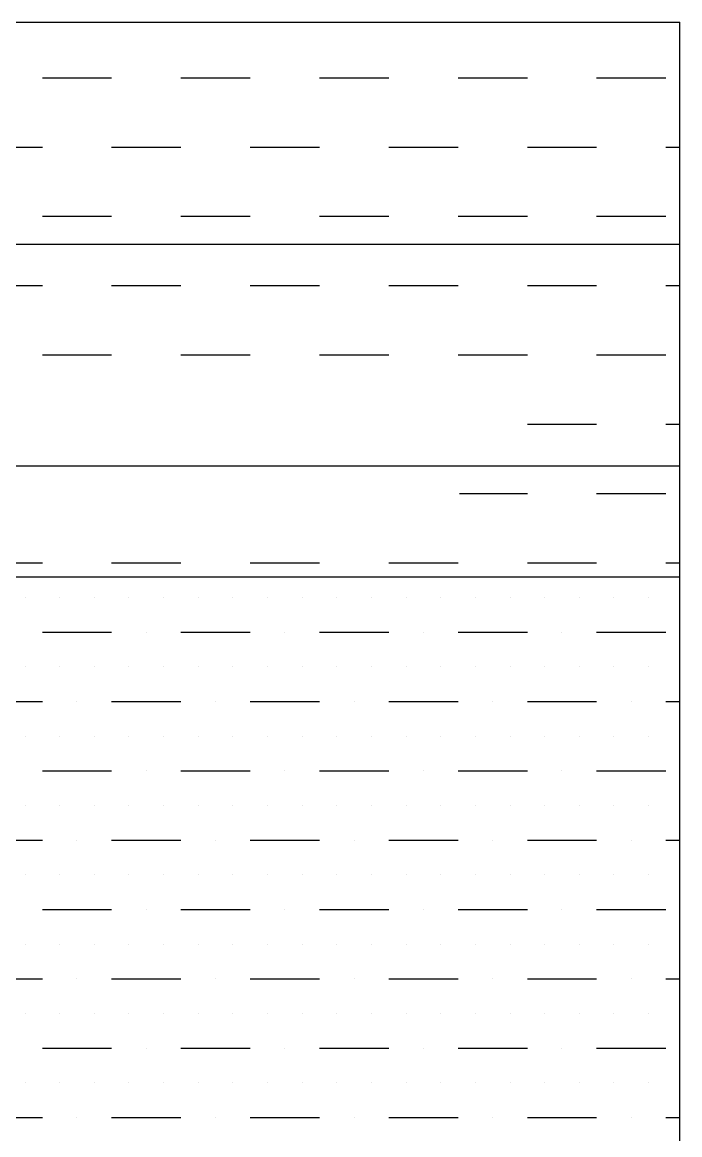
# Model space of a CAD drawing. Extents: x -1.8 to 9.8, y 0.3 to 8.8.
# Drawn here: x 4.214 to 5.4, y 6.594 to 8.6 of the extents above; entities that cross this region are included whole.
import ezdxf

# ---------------------------------------------------------------- set-up
doc = ezdxf.new("R2010")
doc.units = 0
doc.layers.get('0').update_dxf_attribs({"linetype": 'CONTINUOUS'})

# ---------------------------------------------------------------- blocks, each defined once
blk = doc.blocks.new('*X')
at = {"color": 0}
for p, q in [((4.25, 8.5), (4.375, 8.5)), ((4.5, 8.5), (4.625, 8.5)), ((4.75, 8.5), (4.875, 8.5)), ((5, 8.5), (5.125, 8.5)), ((5.25, 8.5), (5.375, 8.5)), ((4.125, 8.375), (4.25, 8.375)), ((4.375, 8.375), (4.5, 8.375)), ((4.625, 8.375), (4.75, 8.375)), ((4.875, 8.375), (5, 8.375)), ((5.125, 8.375), (5.25, 8.375)), ((5.375, 8.375), (5.4, 8.375)), ((4.25, 8.25), (4.375, 8.25)), ((4.5, 8.25), (4.625, 8.25)), ((4.75, 8.25), (4.875, 8.25)), ((5, 8.25), (5.125, 8.25)), ((5.25, 8.25), (5.375, 8.25)), ((4.125, 8.125), (4.25, 8.125)), ((4.375, 8.125), (4.5, 8.125)), ((4.625, 8.125), (4.75, 8.125)), ((4.875, 8.125), (5, 8.125)), ((5.125, 8.125), (5.25, 8.125)), ((5.375, 8.125), (5.4, 8.125)), ((4.25, 8), (4.375, 8)), ((4.5, 8), (4.625, 8)), ((4.75, 8), (4.875, 8)), ((5, 8), (5.125, 8)), ((5.25, 8), (5.375, 8)), ((5.125, 7.875), (5.25, 7.875)), ((5.375, 7.875), (5.4, 7.875)), ((5.00247, 7.75), (5.125, 7.75)), ((5.25, 7.75), (5.375, 7.75)), ((4.125, 7.625), (4.25, 7.625)), ((4.375, 7.625), (4.5, 7.625)), ((4.625, 7.625), (4.75, 7.625)), ((4.875, 7.625), (5, 7.625)), ((5.125, 7.625), (5.25, 7.625)), ((5.375, 7.625), (5.4, 7.625)), ((4.21875, 7.5625), (4.21875, 7.5625)), ((4.28125, 7.5625), (4.28125, 7.5625)), ((4.34375, 7.5625), (4.34375, 7.5625)), ((4.40625, 7.5625), (4.40625, 7.5625)), ((4.46875, 7.5625), (4.46875, 7.5625)), ((4.53125, 7.5625), (4.53125, 7.5625)), ((4.59375, 7.5625), (4.59375, 7.5625)), ((4.65625, 7.5625), (4.65625, 7.5625)), ((4.71875, 7.5625), (4.71875, 7.5625)), ((4.78125, 7.5625), (4.78125, 7.5625)), ((4.84375, 7.5625), (4.84375, 7.5625)), ((4.90625, 7.5625), (4.90625, 7.5625)), ((4.96875, 7.5625), (4.96875, 7.5625)), ((5.03125, 7.5625), (5.03125, 7.5625)), ((5.09375, 7.5625), (5.09375, 7.5625)), ((5.15625, 7.5625), (5.15625, 7.5625)), ((5.21875, 7.5625), (5.21875, 7.5625)), ((5.28125, 7.5625), (5.28125, 7.5625)), ((5.34375, 7.5625), (5.34375, 7.5625)), ((4.25, 7.5), (4.375, 7.5)), ((4.25, 7.5), (4.25, 7.5)), ((4.25, 7.5), (4.375, 7.5)), ((4.3125, 7.5), (4.3125, 7.5)), ((4.375, 7.5), (4.375, 7.5)), ((4.4375, 7.5), (4.4375, 7.5)), ((4.5, 7.5), (4.625, 7.5)), ((4.5, 7.5), (4.5, 7.5)), ((4.5, 7.5), (4.625, 7.5)), ((4.5625, 7.5), (4.5625, 7.5)), ((4.625, 7.5), (4.625, 7.5)), ((4.6875, 7.5), (4.6875, 7.5)), ((4.75, 7.5), (4.875, 7.5)), ((4.75, 7.5), (4.75, 7.5)), ((4.75, 7.5), (4.875, 7.5)), ((4.8125, 7.5), (4.8125, 7.5)), ((4.875, 7.5), (4.875, 7.5)), ((4.9375, 7.5), (4.9375, 7.5)), ((5, 7.5), (5.125, 7.5)), ((5, 7.5), (5, 7.5)), ((5, 7.5), (5.125, 7.5)), ((5.0625, 7.5), (5.0625, 7.5)), ((5.125, 7.5), (5.125, 7.5)), ((5.1875, 7.5), (5.1875, 7.5)), ((5.25, 7.5), (5.375, 7.5)), ((5.25, 7.5), (5.25, 7.5)), ((5.25, 7.5), (5.375, 7.5)), ((5.3125, 7.5), (5.3125, 7.5)), ((5.375, 7.5), (5.375, 7.5)), ((4.21875, 7.4375), (4.21875, 7.4375)), ((4.28125, 7.4375), (4.28125, 7.4375)), ((4.34375, 7.4375), (4.34375, 7.4375)), ((4.40625, 7.4375), (4.40625, 7.4375)), ((4.46875, 7.4375), (4.46875, 7.4375)), ((4.53125, 7.4375), (4.53125, 7.4375)), ((4.59375, 7.4375), (4.59375, 7.4375)), ((4.65625, 7.4375), (4.65625, 7.4375)), ((4.71875, 7.4375), (4.71875, 7.4375)), ((4.78125, 7.4375), (4.78125, 7.4375)), ((4.84375, 7.4375), (4.84375, 7.4375)), ((4.90625, 7.4375), (4.90625, 7.4375)), ((4.96875, 7.4375), (4.96875, 7.4375)), ((5.03125, 7.4375), (5.03125, 7.4375)), ((5.09375, 7.4375), (5.09375, 7.4375)), ((5.15625, 7.4375), (5.15625, 7.4375)), ((5.21875, 7.4375), (5.21875, 7.4375)), ((5.28125, 7.4375), (5.28125, 7.4375)), ((5.34375, 7.4375), (5.34375, 7.4375)), ((4.125, 7.375), (4.25, 7.375)), ((4.125, 7.375), (4.25, 7.375)), ((4.25, 7.375), (4.25, 7.375)), ((4.3125, 7.375), (4.3125, 7.375)), ((4.375, 7.375), (4.5, 7.375)), ((4.375, 7.375), (4.375, 7.375)), ((4.375, 7.375), (4.5, 7.375)), ((4.4375, 7.375), (4.4375, 7.375)), ((4.5, 7.375), (4.5, 7.375)), ((4.5625, 7.375), (4.5625, 7.375)), ((4.625, 7.375), (4.75, 7.375)), ((4.625, 7.375), (4.625, 7.375)), ((4.625, 7.375), (4.75, 7.375)), ((4.6875, 7.375), (4.6875, 7.375)), ((4.75, 7.375), (4.75, 7.375)), ((4.8125, 7.375), (4.8125, 7.375)), ((4.875, 7.375), (5, 7.375)), ((4.875, 7.375), (4.875, 7.375)), ((4.875, 7.375), (5, 7.375)), ((4.9375, 7.375), (4.9375, 7.375)), ((5, 7.375), (5, 7.375)), ((5.0625, 7.375), (5.0625, 7.375)), ((5.125, 7.375), (5.25, 7.375)), ((5.125, 7.375), (5.125, 7.375)), ((5.125, 7.375), (5.25, 7.375)), ((5.1875, 7.375), (5.1875, 7.375)), ((5.25, 7.375), (5.25, 7.375)), ((5.3125, 7.375), (5.3125, 7.375)), ((5.375, 7.375), (5.4, 7.375)), ((5.375, 7.375), (5.375, 7.375)), ((5.375, 7.375), (5.4, 7.375)), ((4.21875, 7.3125), (4.21875, 7.3125)), ((4.28125, 7.3125), (4.28125, 7.3125)), ((4.34375, 7.3125), (4.34375, 7.3125)), ((4.40625, 7.3125), (4.40625, 7.3125)), ((4.46875, 7.3125), (4.46875, 7.3125)), ((4.53125, 7.3125), (4.53125, 7.3125)), ((4.59375, 7.3125), (4.59375, 7.3125)), ((4.65625, 7.3125), (4.65625, 7.3125)), ((4.71875, 7.3125), (4.71875, 7.3125)), ((4.78125, 7.3125), (4.78125, 7.3125)), ((4.84375, 7.3125), (4.84375, 7.3125)), ((4.90625, 7.3125), (4.90625, 7.3125)), ((4.96875, 7.3125), (4.96875, 7.3125)), ((5.03125, 7.3125), (5.03125, 7.3125)), ((5.09375, 7.3125), (5.09375, 7.3125)), ((5.15625, 7.3125), (5.15625, 7.3125)), ((5.21875, 7.3125), (5.21875, 7.3125)), ((5.28125, 7.3125), (5.28125, 7.3125)), ((5.34375, 7.3125), (5.34375, 7.3125)), ((4.25, 7.25), (4.375, 7.25)), ((4.25, 7.25), (4.25, 7.25)), ((4.25, 7.25), (4.375, 7.25)), ((4.3125, 7.25), (4.3125, 7.25)), ((4.375, 7.25), (4.375, 7.25)), ((4.4375, 7.25), (4.4375, 7.25)), ((4.5, 7.25), (4.625, 7.25)), ((4.5, 7.25), (4.5, 7.25)), ((4.5, 7.25), (4.625, 7.25)), ((4.5625, 7.25), (4.5625, 7.25)), ((4.625, 7.25), (4.625, 7.25)), ((4.6875, 7.25), (4.6875, 7.25)), ((4.75, 7.25), (4.875, 7.25)), ((4.75, 7.25), (4.75, 7.25)), ((4.75, 7.25), (4.875, 7.25)), ((4.8125, 7.25), (4.8125, 7.25)), ((4.875, 7.25), (4.875, 7.25)), ((4.9375, 7.25), (4.9375, 7.25)), ((5, 7.25), (5.125, 7.25)), ((5, 7.25), (5, 7.25)), ((5, 7.25), (5.125, 7.25)), ((5.0625, 7.25), (5.0625, 7.25)), ((5.125, 7.25), (5.125, 7.25)), ((5.1875, 7.25), (5.1875, 7.25)), ((5.25, 7.25), (5.375, 7.25)), ((5.25, 7.25), (5.25, 7.25)), ((5.25, 7.25), (5.375, 7.25)), ((5.3125, 7.25), (5.3125, 7.25)), ((5.375, 7.25), (5.375, 7.25)), ((4.21875, 7.1875), (4.21875, 7.1875)), ((4.28125, 7.1875), (4.28125, 7.1875)), ((4.34375, 7.1875), (4.34375, 7.1875)), ((4.40625, 7.1875), (4.40625, 7.1875)), ((4.46875, 7.1875), (4.46875, 7.1875)), ((4.53125, 7.1875), (4.53125, 7.1875)), ((4.59375, 7.1875), (4.59375, 7.1875)), ((4.65625, 7.1875), (4.65625, 7.1875)), ((4.71875, 7.1875), (4.71875, 7.1875)), ((4.78125, 7.1875), (4.78125, 7.1875)), ((4.84375, 7.1875), (4.84375, 7.1875)), ((4.90625, 7.1875), (4.90625, 7.1875)), ((4.96875, 7.1875), (4.96875, 7.1875)), ((5.03125, 7.1875), (5.03125, 7.1875)), ((5.09375, 7.1875), (5.09375, 7.1875)), ((5.15625, 7.1875), (5.15625, 7.1875)), ((5.21875, 7.1875), (5.21875, 7.1875)), ((5.28125, 7.1875), (5.28125, 7.1875)), ((5.34375, 7.1875), (5.34375, 7.1875)), ((4.125, 7.125), (4.25, 7.125)), ((4.125, 7.125), (4.25, 7.125)), ((4.25, 7.125), (4.25, 7.125)), ((4.3125, 7.125), (4.3125, 7.125)), ((4.375, 7.125), (4.5, 7.125)), ((4.375, 7.125), (4.375, 7.125)), ((4.375, 7.125), (4.5, 7.125)), ((4.4375, 7.125), (4.4375, 7.125)), ((4.5, 7.125), (4.5, 7.125)), ((4.5625, 7.125), (4.5625, 7.125)), ((4.625, 7.125), (4.75, 7.125)), ((4.625, 7.125), (4.625, 7.125)), ((4.625, 7.125), (4.75, 7.125)), ((4.6875, 7.125), (4.6875, 7.125)), ((4.75, 7.125), (4.75, 7.125)), ((4.8125, 7.125), (4.8125, 7.125)), ((4.875, 7.125), (5, 7.125)), ((4.875, 7.125), (4.875, 7.125)), ((4.875, 7.125), (5, 7.125)), ((4.9375, 7.125), (4.9375, 7.125)), ((5, 7.125), (5, 7.125)), ((5.0625, 7.125), (5.0625, 7.125)), ((5.125, 7.125), (5.25, 7.125)), ((5.125, 7.125), (5.125, 7.125)), ((5.125, 7.125), (5.25, 7.125)), ((5.1875, 7.125), (5.1875, 7.125)), ((5.25, 7.125), (5.25, 7.125)), ((5.3125, 7.125), (5.3125, 7.125)), ((5.375, 7.125), (5.4, 7.125)), ((5.375, 7.125), (5.375, 7.125)), ((5.375, 7.125), (5.4, 7.125)), ((4.21875, 7.0625), (4.21875, 7.0625)), ((4.28125, 7.0625), (4.28125, 7.0625)), ((4.34375, 7.0625), (4.34375, 7.0625)), ((4.40625, 7.0625), (4.40625, 7.0625)), ((4.46875, 7.0625), (4.46875, 7.0625)), ((4.53125, 7.0625), (4.53125, 7.0625)), ((4.59375, 7.0625), (4.59375, 7.0625)), ((4.65625, 7.0625), (4.65625, 7.0625)), ((4.71875, 7.0625), (4.71875, 7.0625)), ((4.78125, 7.0625), (4.78125, 7.0625)), ((4.84375, 7.0625), (4.84375, 7.0625)), ((4.90625, 7.0625), (4.90625, 7.0625)), ((4.96875, 7.0625), (4.96875, 7.0625)), ((5.03125, 7.0625), (5.03125, 7.0625)), ((5.09375, 7.0625), (5.09375, 7.0625)), ((5.15625, 7.0625), (5.15625, 7.0625)), ((5.21875, 7.0625), (5.21875, 7.0625)), ((5.28125, 7.0625), (5.28125, 7.0625)), ((5.34375, 7.0625), (5.34375, 7.0625)), ((4.25, 7), (4.375, 7)), ((4.25, 7), (4.25, 7)), ((4.25, 7), (4.375, 7)), ((4.3125, 7), (4.3125, 7)), ((4.375, 7), (4.375, 7)), ((4.4375, 7), (4.4375, 7)), ((4.5, 7), (4.625, 7)), ((4.5, 7), (4.5, 7)), ((4.5, 7), (4.625, 7)), ((4.5625, 7), (4.5625, 7)), ((4.625, 7), (4.625, 7)), ((4.6875, 7), (4.6875, 7)), ((4.75, 7), (4.875, 7)), ((4.75, 7), (4.75, 7)), ((4.75, 7), (4.875, 7)), ((4.8125, 7), (4.8125, 7)), ((4.875, 7), (4.875, 7)), ((4.9375, 7), (4.9375, 7)), ((5, 7), (5.125, 7)), ((5, 7), (5, 7)), ((5, 7), (5.125, 7)), ((5.0625, 7), (5.0625, 7)), ((5.125, 7), (5.125, 7)), ((5.1875, 7), (5.1875, 7)), ((5.25, 7), (5.375, 7)), ((5.25, 7), (5.25, 7)), ((5.25, 7), (5.375, 7)), ((5.3125, 7), (5.3125, 7)), ((5.375, 7), (5.375, 7)), ((4.21875, 6.9375), (4.21875, 6.9375)), ((4.21875, 6.9375), (4.21875, 6.9375)), ((4.28125, 6.9375), (4.28125, 6.9375)), ((4.28125, 6.9375), (4.28125, 6.9375)), ((4.34375, 6.9375), (4.34375, 6.9375)), ((4.34375, 6.9375), (4.34375, 6.9375)), ((4.40625, 6.9375), (4.40625, 6.9375)), ((4.40625, 6.9375), (4.40625, 6.9375)), ((4.46875, 6.9375), (4.46875, 6.9375)), ((4.46875, 6.9375), (4.46875, 6.9375)), ((4.53125, 6.9375), (4.53125, 6.9375)), ((4.53125, 6.9375), (4.53125, 6.9375)), ((4.59375, 6.9375), (4.59375, 6.9375)), ((4.59375, 6.9375), (4.59375, 6.9375)), ((4.65625, 6.9375), (4.65625, 6.9375)), ((4.65625, 6.9375), (4.65625, 6.9375)), ((4.71875, 6.9375), (4.71875, 6.9375)), ((4.71875, 6.9375), (4.71875, 6.9375)), ((4.78125, 6.9375), (4.78125, 6.9375)), ((4.78125, 6.9375), (4.78125, 6.9375)), ((4.84375, 6.9375), (4.84375, 6.9375)), ((4.84375, 6.9375), (4.84375, 6.9375)), ((4.90625, 6.9375), (4.90625, 6.9375)), ((4.90625, 6.9375), (4.90625, 6.9375)), ((4.96875, 6.9375), (4.96875, 6.9375)), ((4.96875, 6.9375), (4.96875, 6.9375)), ((5.03125, 6.9375), (5.03125, 6.9375)), ((5.03125, 6.9375), (5.03125, 6.9375)), ((5.09375, 6.9375), (5.09375, 6.9375)), ((5.09375, 6.9375), (5.09375, 6.9375)), ((5.15625, 6.9375), (5.15625, 6.9375)), ((5.15625, 6.9375), (5.15625, 6.9375)), ((5.21875, 6.9375), (5.21875, 6.9375)), ((5.21875, 6.9375), (5.21875, 6.9375)), ((5.28125, 6.9375), (5.28125, 6.9375)), ((5.28125, 6.9375), (5.28125, 6.9375)), ((5.34375, 6.9375), (5.34375, 6.9375)), ((5.34375, 6.9375), (5.34375, 6.9375)), ((4.125, 6.875), (4.25, 6.875)), ((4.125, 6.875), (4.25, 6.875)), ((4.25, 6.875), (4.25, 6.875)), ((4.25, 6.875), (4.25, 6.875)), ((4.3125, 6.875), (4.3125, 6.875)), ((4.3125, 6.875), (4.3125, 6.875)), ((4.375, 6.875), (4.5, 6.875)), ((4.375, 6.875), (4.375, 6.875)), ((4.375, 6.875), (4.375, 6.875)), ((4.375, 6.875), (4.5, 6.875)), ((4.4375, 6.875), (4.4375, 6.875)), ((4.4375, 6.875), (4.4375, 6.875)), ((4.5, 6.875), (4.5, 6.875)), ((4.5, 6.875), (4.5, 6.875)), ((4.5625, 6.875), (4.5625, 6.875)), ((4.5625, 6.875), (4.5625, 6.875)), ((4.625, 6.875), (4.75, 6.875)), ((4.625, 6.875), (4.625, 6.875)), ((4.625, 6.875), (4.625, 6.875)), ((4.625, 6.875), (4.75, 6.875)), ((4.6875, 6.875), (4.6875, 6.875)), ((4.6875, 6.875), (4.6875, 6.875)), ((4.75, 6.875), (4.75, 6.875)), ((4.75, 6.875), (4.75, 6.875)), ((4.8125, 6.875), (4.8125, 6.875)), ((4.8125, 6.875), (4.8125, 6.875)), ((4.875, 6.875), (5, 6.875)), ((4.875, 6.875), (4.875, 6.875)), ((4.875, 6.875), (4.875, 6.875)), ((4.875, 6.875), (5, 6.875)), ((4.9375, 6.875), (4.9375, 6.875)), ((4.9375, 6.875), (4.9375, 6.875)), ((5, 6.875), (5, 6.875)), ((5, 6.875), (5, 6.875)), ((5.0625, 6.875), (5.0625, 6.875)), ((5.0625, 6.875), (5.0625, 6.875)), ((5.125, 6.875), (5.25, 6.875)), ((5.125, 6.875), (5.125, 6.875)), ((5.125, 6.875), (5.125, 6.875)), ((5.125, 6.875), (5.25, 6.875)), ((5.1875, 6.875), (5.1875, 6.875)), ((5.1875, 6.875), (5.1875, 6.875)), ((5.25, 6.875), (5.25, 6.875)), ((5.25, 6.875), (5.25, 6.875)), ((5.3125, 6.875), (5.3125, 6.875)), ((5.3125, 6.875), (5.3125, 6.875)), ((5.375, 6.875), (5.4, 6.875)), ((5.375, 6.875), (5.375, 6.875)), ((5.375, 6.875), (5.375, 6.875)), ((5.375, 6.875), (5.4, 6.875)), ((4.21875, 6.8125), (4.21875, 6.8125)), ((4.21875, 6.8125), (4.21875, 6.8125)), ((4.28125, 6.8125), (4.28125, 6.8125)), ((4.28125, 6.8125), (4.28125, 6.8125)), ((4.34375, 6.8125), (4.34375, 6.8125)), ((4.34375, 6.8125), (4.34375, 6.8125)), ((4.40625, 6.8125), (4.40625, 6.8125)), ((4.40625, 6.8125), (4.40625, 6.8125)), ((4.46875, 6.8125), (4.46875, 6.8125)), ((4.46875, 6.8125), (4.46875, 6.8125)), ((4.53125, 6.8125), (4.53125, 6.8125)), ((4.53125, 6.8125), (4.53125, 6.8125)), ((4.59375, 6.8125), (4.59375, 6.8125)), ((4.59375, 6.8125), (4.59375, 6.8125)), ((4.65625, 6.8125), (4.65625, 6.8125)), ((4.65625, 6.8125), (4.65625, 6.8125)), ((4.71875, 6.8125), (4.71875, 6.8125)), ((4.71875, 6.8125), (4.71875, 6.8125)), ((4.78125, 6.8125), (4.78125, 6.8125)), ((4.78125, 6.8125), (4.78125, 6.8125)), ((4.84375, 6.8125), (4.84375, 6.8125)), ((4.84375, 6.8125), (4.84375, 6.8125)), ((4.90625, 6.8125), (4.90625, 6.8125)), ((4.90625, 6.8125), (4.90625, 6.8125)), ((4.96875, 6.8125), (4.96875, 6.8125)), ((4.96875, 6.8125), (4.96875, 6.8125)), ((5.03125, 6.8125), (5.03125, 6.8125)), ((5.03125, 6.8125), (5.03125, 6.8125)), ((5.09375, 6.8125), (5.09375, 6.8125)), ((5.09375, 6.8125), (5.09375, 6.8125)), ((5.15625, 6.8125), (5.15625, 6.8125)), ((5.15625, 6.8125), (5.15625, 6.8125)), ((5.21875, 6.8125), (5.21875, 6.8125)), ((5.21875, 6.8125), (5.21875, 6.8125)), ((5.28125, 6.8125), (5.28125, 6.8125)), ((5.28125, 6.8125), (5.28125, 6.8125)), ((5.34375, 6.8125), (5.34375, 6.8125)), ((5.34375, 6.8125), (5.34375, 6.8125)), ((4.25, 6.75), (4.375, 6.75)), ((4.25, 6.75), (4.25, 6.75)), ((4.25, 6.75), (4.25, 6.75)), ((4.25, 6.75), (4.375, 6.75)), ((4.3125, 6.75), (4.3125, 6.75)), ((4.3125, 6.75), (4.3125, 6.75)), ((4.375, 6.75), (4.375, 6.75)), ((4.375, 6.75), (4.375, 6.75)), ((4.4375, 6.75), (4.4375, 6.75)), ((4.4375, 6.75), (4.4375, 6.75)), ((4.5, 6.75), (4.625, 6.75)), ((4.5, 6.75), (4.5, 6.75)), ((4.5, 6.75), (4.5, 6.75)), ((4.5, 6.75), (4.625, 6.75)), ((4.5625, 6.75), (4.5625, 6.75)), ((4.5625, 6.75), (4.5625, 6.75)), ((4.625, 6.75), (4.625, 6.75)), ((4.625, 6.75), (4.625, 6.75)), ((4.6875, 6.75), (4.6875, 6.75)), ((4.6875, 6.75), (4.6875, 6.75)), ((4.75, 6.75), (4.875, 6.75)), ((4.75, 6.75), (4.75, 6.75)), ((4.75, 6.75), (4.75, 6.75)), ((4.75, 6.75), (4.875, 6.75)), ((4.8125, 6.75), (4.8125, 6.75)), ((4.8125, 6.75), (4.8125, 6.75)), ((4.875, 6.75), (4.875, 6.75)), ((4.875, 6.75), (4.875, 6.75)), ((4.9375, 6.75), (4.9375, 6.75)), ((4.9375, 6.75), (4.9375, 6.75)), ((5, 6.75), (5.125, 6.75)), ((5, 6.75), (5, 6.75)), ((5, 6.75), (5, 6.75)), ((5, 6.75), (5.125, 6.75)), ((5.0625, 6.75), (5.0625, 6.75)), ((5.0625, 6.75), (5.0625, 6.75)), ((5.125, 6.75), (5.125, 6.75)), ((5.125, 6.75), (5.125, 6.75)), ((5.1875, 6.75), (5.1875, 6.75)), ((5.1875, 6.75), (5.1875, 6.75)), ((5.25, 6.75), (5.375, 6.75)), ((5.25, 6.75), (5.25, 6.75)), ((5.25, 6.75), (5.25, 6.75)), ((5.25, 6.75), (5.375, 6.75)), ((5.3125, 6.75), (5.3125, 6.75)), ((5.3125, 6.75), (5.3125, 6.75)), ((5.375, 6.75), (5.375, 6.75)), ((5.375, 6.75), (5.375, 6.75)), ((4.21875, 6.6875), (4.21875, 6.6875)), ((4.21875, 6.6875), (4.21875, 6.6875)), ((4.28125, 6.6875), (4.28125, 6.6875)), ((4.28125, 6.6875), (4.28125, 6.6875)), ((4.34375, 6.6875), (4.34375, 6.6875)), ((4.34375, 6.6875), (4.34375, 6.6875)), ((4.40625, 6.6875), (4.40625, 6.6875)), ((4.40625, 6.6875), (4.40625, 6.6875)), ((4.46875, 6.6875), (4.46875, 6.6875)), ((4.46875, 6.6875), (4.46875, 6.6875)), ((4.53125, 6.6875), (4.53125, 6.6875)), ((4.53125, 6.6875), (4.53125, 6.6875)), ((4.59375, 6.6875), (4.59375, 6.6875)), ((4.59375, 6.6875), (4.59375, 6.6875)), ((4.65625, 6.6875), (4.65625, 6.6875)), ((4.65625, 6.6875), (4.65625, 6.6875)), ((4.71875, 6.6875), (4.71875, 6.6875)), ((4.71875, 6.6875), (4.71875, 6.6875)), ((4.78125, 6.6875), (4.78125, 6.6875)), ((4.78125, 6.6875), (4.78125, 6.6875)), ((4.84375, 6.6875), (4.84375, 6.6875)), ((4.84375, 6.6875), (4.84375, 6.6875)), ((4.90625, 6.6875), (4.90625, 6.6875)), ((4.90625, 6.6875), (4.90625, 6.6875)), ((4.96875, 6.6875), (4.96875, 6.6875)), ((4.96875, 6.6875), (4.96875, 6.6875)), ((5.03125, 6.6875), (5.03125, 6.6875)), ((5.03125, 6.6875), (5.03125, 6.6875)), ((5.09375, 6.6875), (5.09375, 6.6875)), ((5.09375, 6.6875), (5.09375, 6.6875)), ((5.15625, 6.6875), (5.15625, 6.6875)), ((5.15625, 6.6875), (5.15625, 6.6875)), ((5.21875, 6.6875), (5.21875, 6.6875)), ((5.21875, 6.6875), (5.21875, 6.6875)), ((5.28125, 6.6875), (5.28125, 6.6875)), ((5.28125, 6.6875), (5.28125, 6.6875)), ((5.34375, 6.6875), (5.34375, 6.6875)), ((5.34375, 6.6875), (5.34375, 6.6875)), ((4.125, 6.625), (4.25, 6.625)), ((4.125, 6.625), (4.25, 6.625)), ((4.25, 6.625), (4.25, 6.625)), ((4.25, 6.625), (4.25, 6.625)), ((4.3125, 6.625), (4.3125, 6.625)), ((4.3125, 6.625), (4.3125, 6.625)), ((4.375, 6.625), (4.5, 6.625)), ((4.375, 6.625), (4.375, 6.625)), ((4.375, 6.625), (4.375, 6.625)), ((4.375, 6.625), (4.5, 6.625)), ((4.4375, 6.625), (4.4375, 6.625)), ((4.4375, 6.625), (4.4375, 6.625)), ((4.5, 6.625), (4.5, 6.625)), ((4.5, 6.625), (4.5, 6.625)), ((4.5625, 6.625), (4.5625, 6.625)), ((4.5625, 6.625), (4.5625, 6.625)), ((4.625, 6.625), (4.75, 6.625)), ((4.625, 6.625), (4.625, 6.625)), ((4.625, 6.625), (4.625, 6.625)), ((4.625, 6.625), (4.75, 6.625)), ((4.6875, 6.625), (4.6875, 6.625)), ((4.6875, 6.625), (4.6875, 6.625)), ((4.75, 6.625), (4.75, 6.625)), ((4.75, 6.625), (4.75, 6.625)), ((4.8125, 6.625), (4.8125, 6.625)), ((4.8125, 6.625), (4.8125, 6.625)), ((4.875, 6.625), (5, 6.625)), ((4.875, 6.625), (4.875, 6.625)), ((4.875, 6.625), (4.875, 6.625)), ((4.875, 6.625), (5, 6.625)), ((4.9375, 6.625), (4.9375, 6.625)), ((4.9375, 6.625), (4.9375, 6.625)), ((5, 6.625), (5, 6.625)), ((5, 6.625), (5, 6.625)), ((5.0625, 6.625), (5.0625, 6.625)), ((5.0625, 6.625), (5.0625, 6.625)), ((5.125, 6.625), (5.25, 6.625)), ((5.125, 6.625), (5.125, 6.625)), ((5.125, 6.625), (5.125, 6.625)), ((5.125, 6.625), (5.25, 6.625)), ((5.1875, 6.625), (5.1875, 6.625)), ((5.1875, 6.625), (5.1875, 6.625)), ((5.25, 6.625), (5.25, 6.625)), ((5.25, 6.625), (5.25, 6.625)), ((5.3125, 6.625), (5.3125, 6.625)), ((5.3125, 6.625), (5.3125, 6.625)), ((5.375, 6.625), (5.4, 6.625)), ((5.375, 6.625), (5.375, 6.625)), ((5.375, 6.625), (5.375, 6.625)), ((5.375, 6.625), (5.4, 6.625))]:
    blk.add_line(p, q, dxfattribs=at)

msp = doc.modelspace()

# ---------------------------------------------------------------- linework, layer by layer
at = {"color": 0}
for p, q in [((2, 8.6), (5.4, 8.6)), ((5.4, 7.6), (5.4, 8.6)), ((2, 8.2), (5.4, 8.2)), ((2, 7.8), (5.4, 7.8)), ((2, 7.6), (5.4, 7.6)), ((5.4, 6.4), (5.4, 7.6))]:
    msp.add_line(p, q, dxfattribs=at)

# ---------------------------------------------------------------- block references
msp.add_blockref('*X', (0, 0), dxfattribs=at)

doc.saveas('drawing.dxf')
